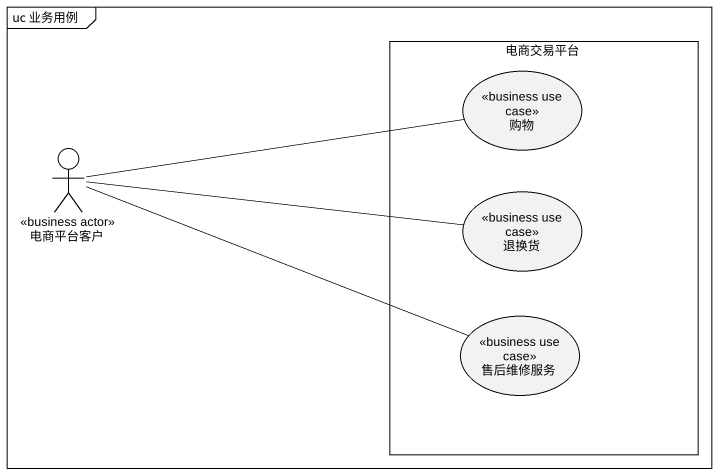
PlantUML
@startuml
mainframe uc 业务用例
rectangle 电商交易平台 {
  usecase 购物 <<business use case>>
  usecase 退换货 <<business use case>>
  usecase 售后维修服务 <<business use case>>
}
actor 电商平台客户 <<business actor>>
电商平台客户 -right- 购物
电商平台客户 -right- 退换货
电商平台客户 -right- 售后维修服务
@enduml
